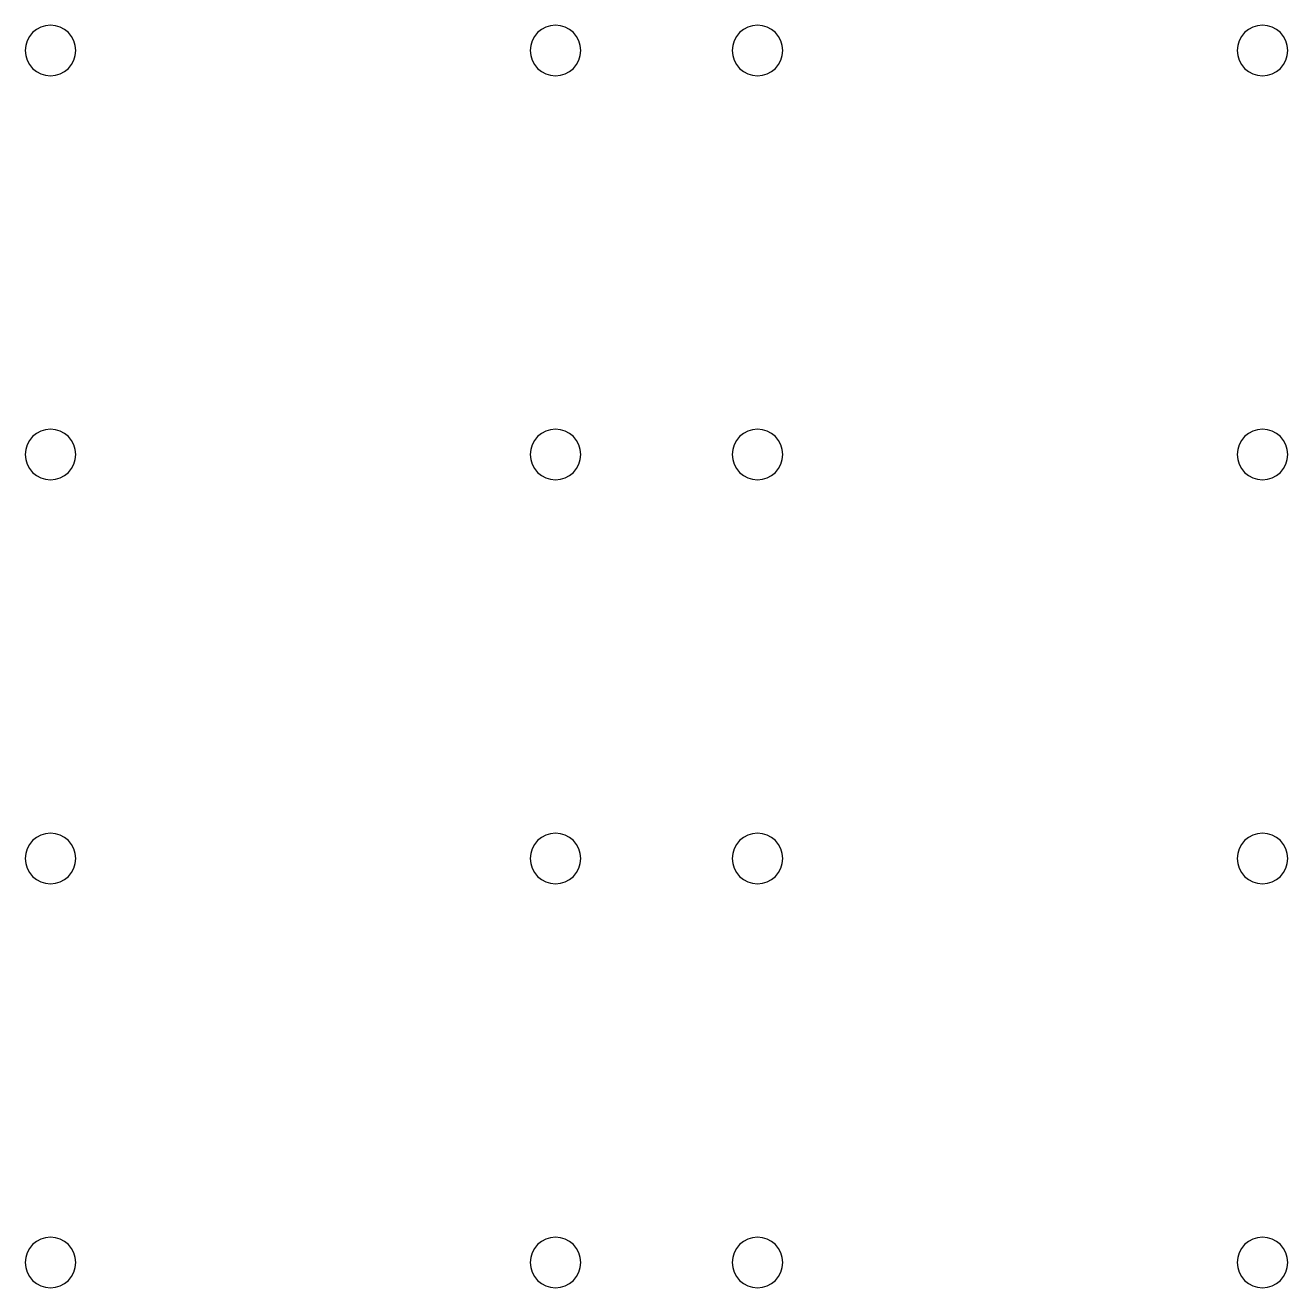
# Model space of a CAD drawing. Header units: millimetres. Extents: x 25 to 275, y 65 to 315.
import ezdxf

# ---------------------------------------------------------------- set-up
doc = ezdxf.new("R2010")
doc.units = ezdxf.units.MM
doc.layers.add('Fastening Insets', color=7, linetype='Continuous', lineweight=30)

msp = doc.modelspace()

# ---------------------------------------------------------------- linework, layer by layer
at = {"layer": 'Fastening Insets', "color": 18, "lineweight": 30, "true_color": 0x000000, "extrusion": (0, 0, -1)}
for centre in [(-30, 310), (-130, 310), (-170, 310), (-270, 310), (-30, 230), (-130, 230), (-170, 230), (-270, 230), (-30, 150), (-130, 150), (-170, 150), (-270, 150), (-30, 70), (-130, 70), (-170, 70), (-270, 70)]:
    msp.add_circle(centre, 5, dxfattribs=at)

doc.saveas('drawing.dxf')
